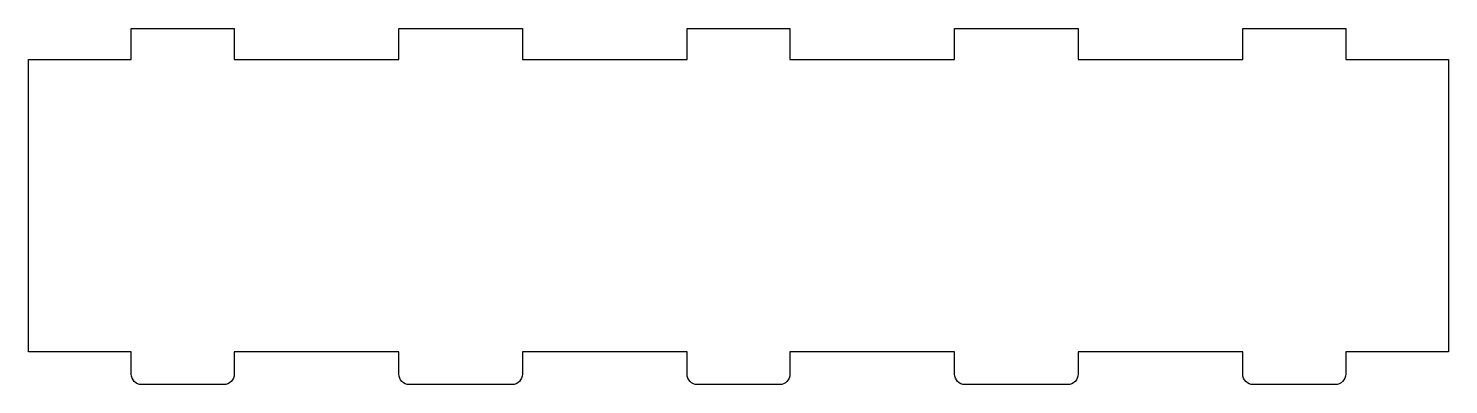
# Model space of a CAD drawing. Header units: millimetres. Extents: x -105.9 to -36.9, y -35.8 to -18.5.
import ezdxf

# ---------------------------------------------------------------- set-up
doc = ezdxf.new("R2010")
doc.units = ezdxf.units.MM
doc.layers.get('0').update_dxf_attribs({"linetype": 'CONTINUOUS'})

msp = doc.modelspace()

# ---------------------------------------------------------------- linework, layer by layer
msp.add_lwpolyline([(-105.909, -34.19), (-105.909, -19.99), (-100.909, -19.99), (-100.909, -18.49), (-95.909, -18.49), (-95.909, -19.99), (-87.909, -19.99), (-87.909, -18.49), (-81.909, -18.49), (-81.909, -19.99), (-73.909, -19.99), (-73.909, -18.49), (-68.909, -18.49), (-68.909, -19.99), (-60.909, -19.99), (-60.909, -18.49), (-54.909, -18.49), (-54.909, -19.99), (-46.909, -19.99), (-46.909, -18.49), (-41.909, -18.49), (-41.909, -19.99), (-36.909, -19.99), (-36.909, -34.19), (-41.909, -34.19), (-41.909, -35.275, -0.414214), (-42.409, -35.775), (-46.409, -35.775, -0.414214), (-46.909, -35.275), (-46.909, -34.19), (-54.909, -34.19), (-54.909, -35.275, -0.414214), (-55.409, -35.775), (-60.409, -35.775, -0.414214), (-60.909, -35.275), (-60.909, -34.19), (-68.909, -34.19), (-68.909, -35.275, -0.414214), (-69.409, -35.775), (-73.409, -35.775, -0.414214), (-73.909, -35.275), (-73.909, -34.19), (-81.909, -34.19), (-81.909, -35.275, -0.414214), (-82.409, -35.775), (-87.409, -35.775, -0.414214), (-87.909, -35.275), (-87.909, -34.19), (-95.909, -34.19), (-95.909, -35.275, -0.414214), (-96.409, -35.775), (-100.409, -35.775, -0.414214), (-100.909, -35.275), (-100.909, -34.19)], format="xyb", close=True)

doc.saveas('drawing.dxf')
